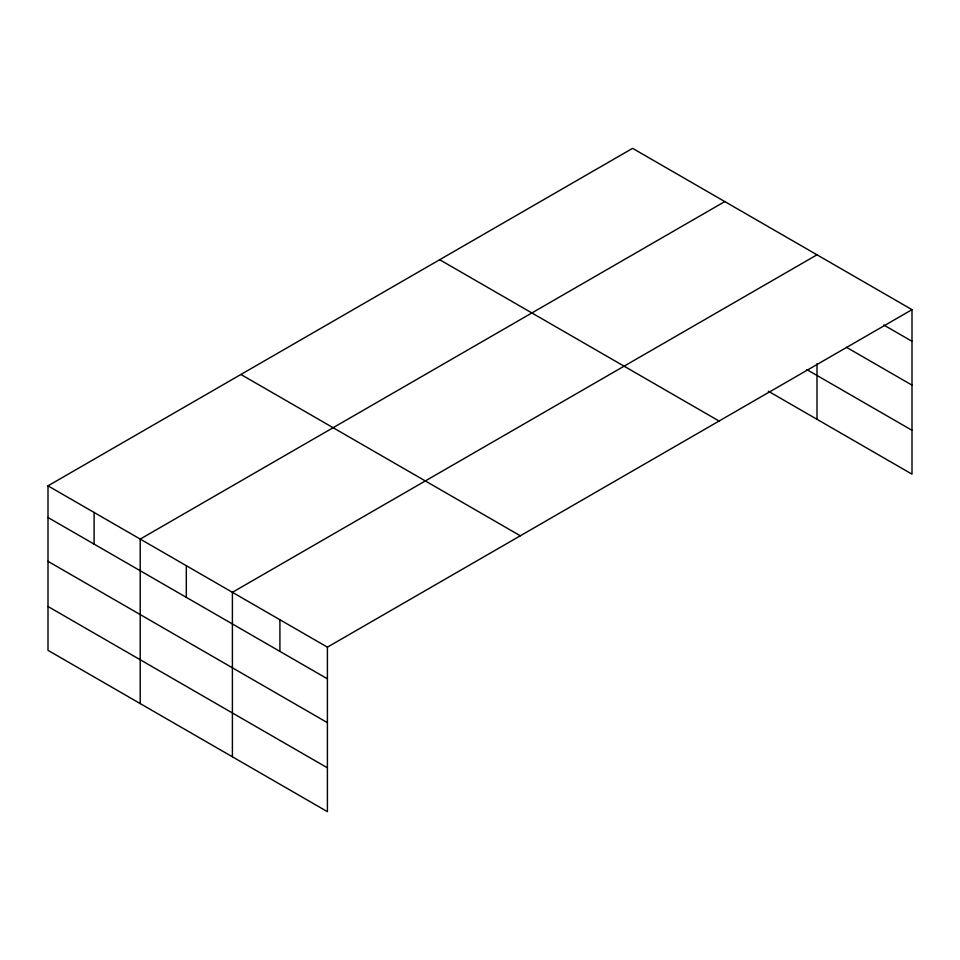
<?xml version="1.0" encoding="UTF-8"?>
<svg xmlns="http://www.w3.org/2000/svg" width="960" height="960" viewBox="0 0 960 960"><rect width="100%" height="100%" fill="white"/><g stroke="black" fill="none" stroke-linecap="round" stroke-linejoin="round"><path stroke-width="1.44" d="M912 309.66L632.592 148.344L48 485.844L48 650.34L327.408 811.656L327.408 647.16L912 309.66L912 474.156L768.336 391.212M724.8 201.576L140.208 539.088L140.208 703.584M816.996 254.808L232.404 592.32L232.404 756.816M883.752 324.996L912 341.304M846.528 347.34L912 385.14M806.76 369.552L912 430.308M439.68 259.716L719.088 421.032M240.912 374.472L520.32 535.788M48 485.844L327.408 647.16M48 517.5L327.408 678.816M48 561.336L327.408 722.652M48 606.504L327.408 767.82M816.996 363.804L816.996 419.304M279.912 619.74L279.912 651.396M186.312 565.704L186.312 597.348M94.104 512.472L94.104 544.116"/></g></svg>
